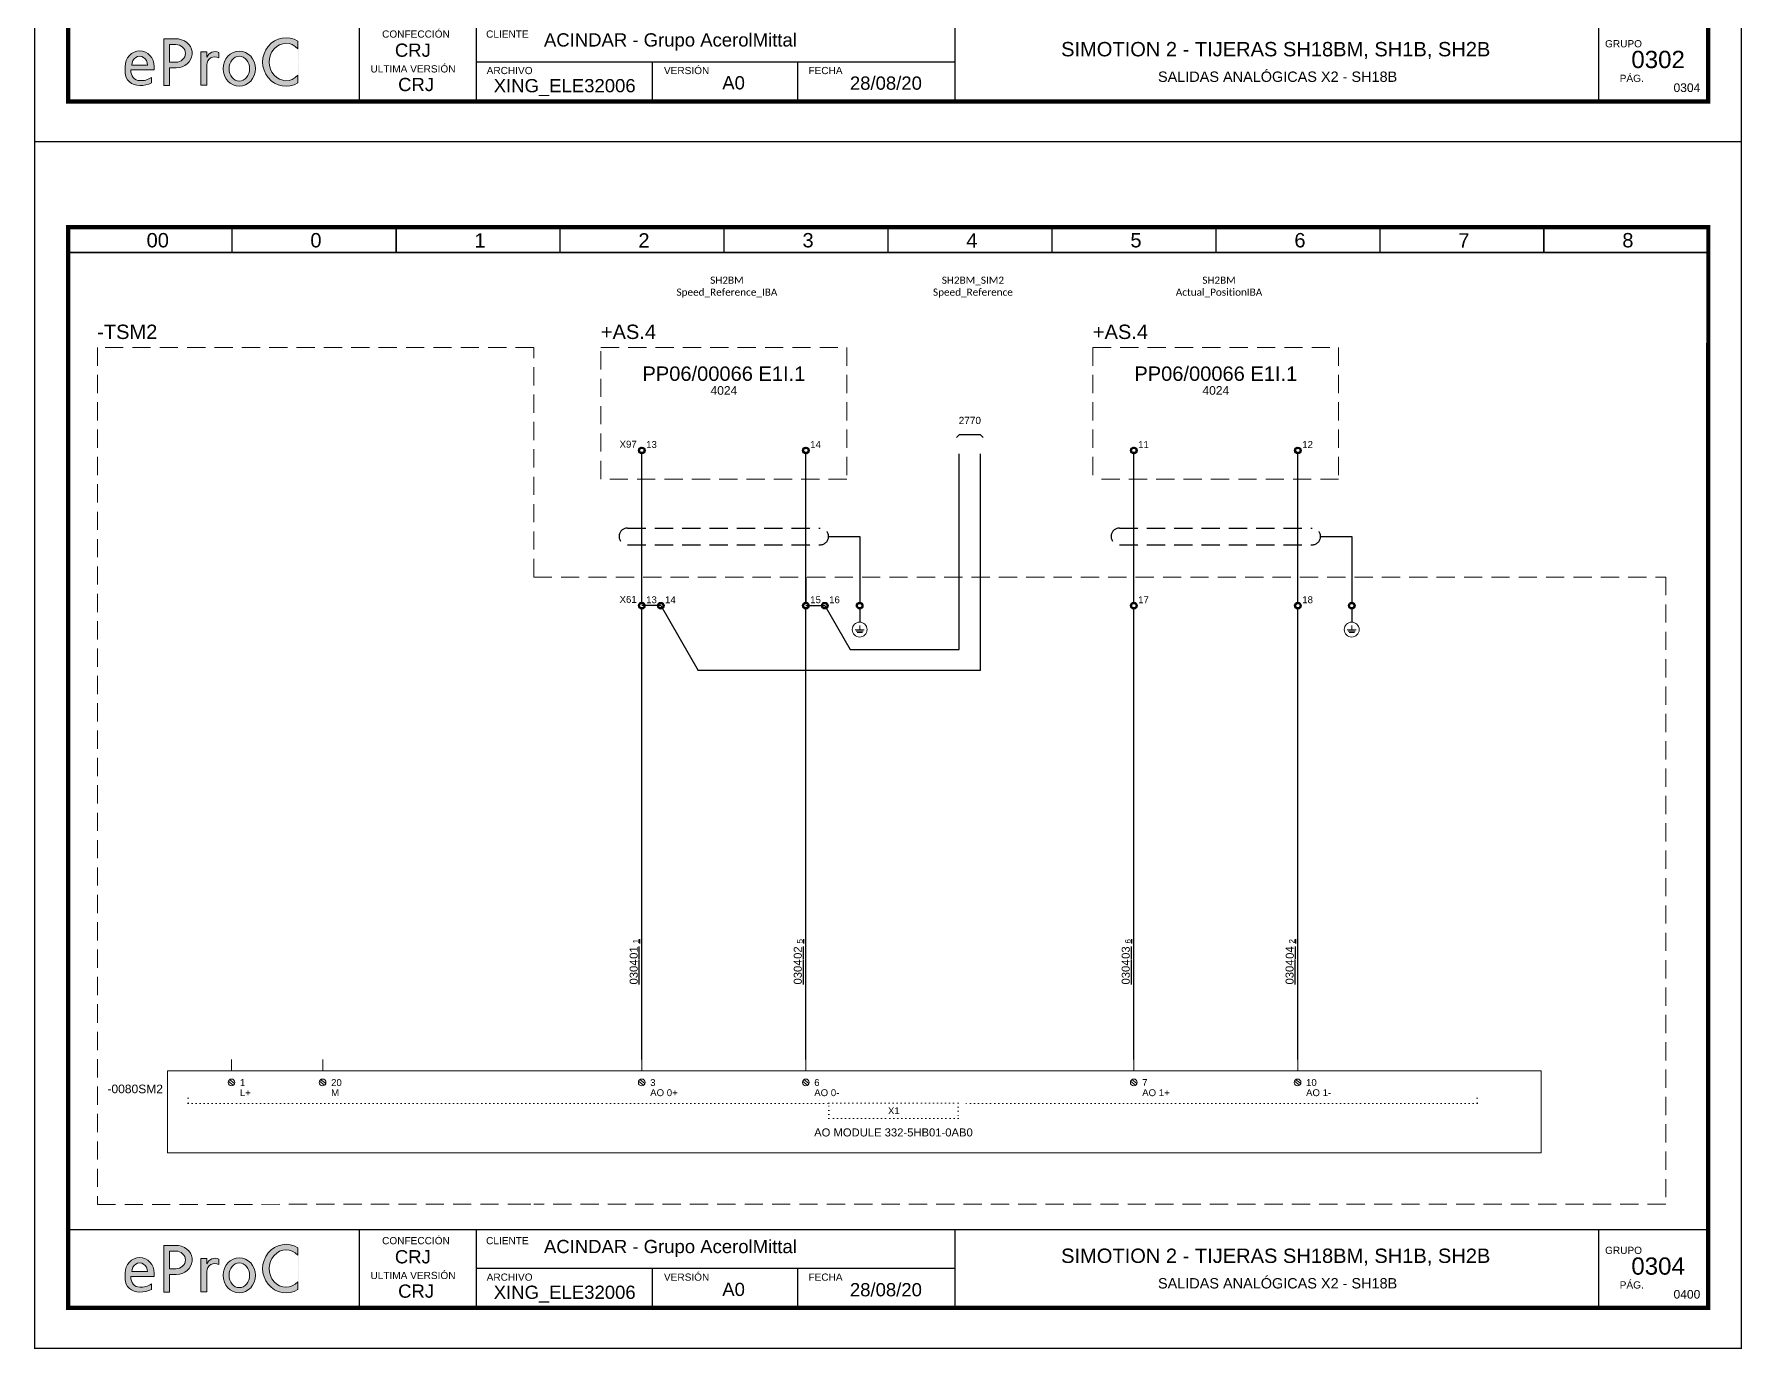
# Model space of a CAD drawing. Header units: millimetres. Extents: x -5035 to 14510, y -7775 to 12.
# Drawn here: x 389.8 to 687, y -4428.9 to -4200.1 of the extents above; entities that cross this region are included whole.
import ezdxf
from ezdxf.enums import TextEntityAlignment as Align

# ---------------------------------------------------------------- set-up
doc = ezdxf.new("R2010")
doc.units = ezdxf.units.MM
doc.linetypes.add('ACAD_ISO07W100', pattern=[3, 0, -3])
doc.linetypes.add('HIDDEN2', pattern=[4.762499999999999, 3.175, -1.5875])
for name, color, linetype, lineweight in [('Cables eProC', 81, 'Continuous', 25), ('eProC - L2', 41, 'Continuous', 20), ('Referencias eProC', 61, 'Continuous', 25), ('Rótulo eProC', 222, 'Continuous', 25), ('Textos eProC', 41, 'Continuous', 25)]:
    doc.layers.add(name, color=color, linetype=linetype, lineweight=lineweight)
doc.styles.get("Standard").update_dxf_attribs({"font": 'arial.ttf'})

# ---------------------------------------------------------------- blocks, each defined once
blk = doc.blocks.new('eProC - Rótulo')
at = {"layer": 'eProC - L2', "lineweight": 0}
h = blk.add_hatch(color=256, dxfattribs=at)
h.dxf.hatch_style = 1
edge = h.paths.add_edge_path()
edge.add_ellipse((18.25213672028826, -196.9261742999511), major_axis=(0, 2.69398394157768), ratio=0.9394639537380453, start_angle=270, end_angle=450)
edge.add_line((15.721235915227, -196.9261742999488), (15.721235915227, -198.0262406689194))
edge.add_ellipse((18.25213672028826, -198.0262406689176), major_axis=(-2.530900805061371, 0), ratio=0.8765219452336325, start_angle=0, end_angle=90.00000003045925)
edge.add_arc((18.27335383050047, -195.5607843947532), 4.683894425901206, 269.7404606443341, 295.7776069626162)
edge.add_line((20.31028205640587, -199.7785788889764), (20.29822599010674, -198.8274645321544))
edge.add_arc((18.53107238730183, -196.3659306924278), 3.030178328089625, 264.718299702173, 305.6748497988437, ccw=False)
edge.add_ellipse((18.25213672028826, -197.5293953656246), major_axis=(0, -1.853847971147125), ratio=0.8438195784126398, start_angle=270, end_angle=360, ccw=False)
edge.add_line((16.68782350683375, -197.5293953656246), (20.78303752534953, -197.5293953656246))
edge.add_line((20.78303752534953, -197.5293953656246), (20.78303752534964, -196.9261742999511))
edge = h.paths.add_edge_path(flags=16)
edge.add_line((19.61407906036493, -196.6747056132363), (16.8901943802116, -196.6747056132363))
edge.add_ellipse((18.25213672028826, -196.6524970348587), major_axis=(0, 1.493762606582783), ratio=0.9118536529786326, start_angle=269.14812120263406, end_angle=450.85187879736594, ccw=False)
edge = h.paths.add_edge_path()
edge.add_ellipse((24.53606879678694, -194.6480166949741), major_axis=(2.859551306712874, 0), ratio=0.8879042817777737, start_angle=271.7431843167558, end_angle=440.0131197538371)
edge.add_line((25.03197981647497, -192.1474811884746), (22.43893209419025, -192.1474811884746))
edge.add_line((22.43893209419025, -192.1474811884746), (22.43893209419025, -197.188480772912))
edge.add_line((22.43893209419025, -197.188480772912), (22.43893209419025, -200.2321034925712))
edge.add_line((22.43893209419025, -200.2321034925712), (23.45480529619465, -200.2321034925712))
edge.add_line((23.45480529619465, -200.2321034925712), (23.45480529619465, -197.1858495332467))
edge.add_line((23.45480529619465, -197.1858495332467), (24.62305523908697, -197.1858495332467))
edge = h.paths.add_edge_path(flags=16)
edge.add_line((23.45480529619465, -196.1897923405218), (23.45480529619465, -193.1062410494224))
edge.add_line((23.45480529619465, -193.1062410494224), (24.53606879676522, -193.1062410494224))
edge.add_ellipse((24.53606879678694, -194.6480166949741), major_axis=(1.681458667494562, 0), ratio=0.9169274721736568, start_angle=270, end_angle=450, ccw=False)
edge.add_line((24.53606879683048, -196.1897923405218), (23.45480529619465, -196.1897923405218))
h.paths.add_polyline_path([(28.88337502731326, -200.1686943225809), (29.96274090268548, -200.1686943225809), (29.96274090268548, -196.6621550902314, -0.5790308252155739), (32.03007794970472, -195.4418327159001), (32.03007794970472, -194.4851599634876, 0.4270023526849942), (29.96274090268548, -195.3092403231453), (29.96274090268548, -194.3667890582274), (28.88337502731326, -194.3667890582274)])
edge = h.paths.add_edge_path()
edge.add_ellipse((35.59266709558801, -197.314602608275), major_axis=(0, 3.050109259531877), ratio=0.9167500623092966, start_angle=0, end_angle=360)
edge = h.paths.add_edge_path(flags=16)
edge.add_ellipse((35.59266709558801, -197.314602608275), major_axis=(0, 2.152249407964542), ratio=0.8331707360348017, start_angle=0, end_angle=360)
edge = h.paths.add_edge_path()
edge.add_ellipse((43.71944930917152, -196.1511172593932), major_axis=(0, -3.250497670981453), ratio=0.9018554990975474, start_angle=135.331656941236, end_angle=404.668343058764, ccw=False)
edge.add_line((45.78028465666421, -193.8394023104156), (45.78028465666421, -192.5089534251097))
edge.add_ellipse((43.71944930917152, -196.1511172593932), major_axis=(0, -4.224315765563161), ratio=0.963019127378297, start_angle=149.5633998648684, end_angle=390.4366001351317)
edge.add_line((45.78028465666421, -199.7932810936768), (45.78028465666421, -198.4628322083709))
at = {"layer": 'eProC - L2', "lineweight": 5, "const_width": 0.233}
for points in [[(0, 0), (297, 0), (297, -210.0000000000002), (0, -210), (0, 0)], [(5.783499999999549, -189.4009999999998), (291.2164999999995, -189.4009999999998)], [(56.47486139750822, -202.9226231724861), (56.47486139750822, -189.3236231724859)], [(76.84365215121034, -202.9226231724861), (76.84365215121034, -189.3236231724859)], [(160.1370160879637, -203), (160.1370160879637, -189.4009999999998)], [(76.84365215121034, -196.123123172486), (160.1370160879637, -196.123123172486)], [(107.4632783138395, -202.9226231724861), (107.4632783138395, -196.123123172486)], [(132.7952386088173, -202.9226231724861), (132.7952386088173, -196.123123172486)]]:
    blk.add_lwpolyline(points, dxfattribs=at)
at = {"layer": 'eProC - L2', "lineweight": 40, "const_width": 0.75}
blk.add_lwpolyline([(5.783499999999549, -203), (291.2505000000001, -203), (291.2850000000003, -14.87246776690426), (5.817999999999756, -14.87246776690426)], close=True, dxfattribs=at)
at = {"layer": 'eProC - L2', "lineweight": 5, "const_width": 0.233}
for points in [[(34.34049999999991, -19.30656616285751), (5.783499999999663, -19.30656616285751), (5.783499999999549, -14.87246776690426), (34.34049999999979, -14.87246776690426)], [(62.89750000000026, -19.30656616285751), (34.34050000000002, -19.30656616285751), (34.34049999999979, -14.87246776690426), (62.89750000000004, -14.87246776690426)], [(91.4375, -19.30656616285796), (62.88049999999976, -19.30656616285796), (62.88049999999976, -14.87246776690426), (91.4375, -14.87246776690426)], [(119.9608131526145, -19.30656616285796), (91.40381315261425, -19.30656616285796), (91.40381315261413, -14.87246776690472), (119.9608131526143, -14.87246776690472)], [(148.517813152615, -19.30656616285796), (119.9608131526147, -19.30656616285796), (119.9608131526143, -14.87246776690472), (148.5178131526145, -14.87246776690472)], [(177.0578131526145, -19.30656616285842), (148.5008131526142, -19.30656616285842), (148.5008131526142, -14.87246776690472), (177.0578131526145, -14.87246776690472)], [(205.581126305229, -19.30656616285751), (177.0241263052287, -19.30656616285751), (177.0241263052285, -14.87246776690426), (205.5811263052287, -14.87246776690426)], [(234.1381263052294, -19.30656616285751), (205.5811263052292, -19.30656616285751), (205.5811263052287, -14.87246776690426), (234.138126305229, -14.87246776690426)], [(262.6781263052289, -19.30656616285796), (234.1211263052287, -19.30656616285796), (234.1211263052287, -14.87246776690426), (262.6781263052289, -14.87246776690426)], [(291.2014394578434, -19.30656616285751), (262.6444394578432, -19.30656616285751), (262.644439457843, -14.87246776690426), (291.2014394578432, -14.87246776690426)]]:
    blk.add_lwpolyline(points, close=True, dxfattribs=at)
at = {"layer": 'eProC - L2', "lineweight": 0, "const_width": 0.233}
blk.add_lwpolyline([(272.2141748043123, -203), (272.2141748043123, -189.4009999999998)], dxfattribs=at)
at = {"layer": 'eProC - L2', "lineweight": 0}
for points in [[(22.43893209419025, -197.188480772912), (22.43893209419025, -192.1474811884746), (25.03197981648179, -192.1474811884746)], [(23.45480529619465, -197.188480772912), (23.45480529619465, -200.2321034925712), (22.43893209419025, -200.2321034925712), (22.43893209419025, -192.1474811884746), (23.45480529619465, -192.1474811884746)], [(23.45480529619465, -193.1062410494224), (23.45480529619465, -196.1897923405218)], [(24.5360687967883, -193.1062410494224), (23.45480529619465, -193.1062410494224), (23.45480529619465, -196.1897923405218), (24.5360687967883, -196.1897923405218)], [(45.78028465666421, -192.5089534251097), (45.78028465666421, -193.8394023104156)], [(29.96274090268548, -196.6284768904829), (29.96274090268548, -200.1686943225809), (28.88337502731326, -200.1686943225809), (28.88337502731326, -194.3667890582274), (29.96274090268548, -194.3667890582274), (29.96274090268548, -195.3092403231431)], [(32.03007794970472, -195.4418327159001), (32.03007794970472, -194.4851599634871)], [(15.721235915227, -196.9261742999511), (15.721235915227, -198.0262406689176)], [(20.78303752534953, -197.5293953656246), (16.68782350683296, -197.5293953656246)], [(16.89019438021217, -196.6747056132363), (19.61407906036425, -196.6747056132363)], [(20.31028205640587, -199.7785788889755), (20.29822599010674, -198.8274645321535)], [(20.78303752534953, -197.5293953656246), (20.78303752534953, -196.9261742999511)], [(24.62305523906866, -197.1858495332467), (23.45480529619465, -197.1858495332467)], [(45.78028465666421, -198.4628322083713), (45.78028465666421, -199.7932810936768)]]:
    blk.add_lwpolyline(points, dxfattribs=at)
for centre, radius, start, end in [((31.34663979589845, -196.6453159903344), 1.384001337398694, 60.40847701888465, 180.6971331110832), ((31.39091835090221, -195.8868887166072), 1.540574078083927, 65.48798580094844, 157.9783705209563), ((18.53107238730195, -196.3659306924278), 3.030178328089643, 264.7182996994936, 305.674849798842), ((18.27335383050047, -195.5607843947532), 4.683894425901305, 269.7404606254545, 295.7776069626336)]:
    blk.add_arc(centre, radius, start, end, dxfattribs=at)
for centre, major_axis, ratio, start_param, end_param in [((24.53606879678694, -194.6480166949741), (1.681458667494562, 0), 0.9169274721736568, 4.71238898038469, 7.853981633974483), ((24.53606879678694, -194.6480166949741), (2.859551306712874, 0), 0.8879042817777737, 4.742813286181207, 7.679677691676559), ((43.71944930917152, -196.1511172593932), (0, -4.224315765563161), 0.963019127378297, 2.610373768118795, 6.814404192650585), ((43.71944930917152, -196.1511172593932), (0, -3.250497670981453), 0.9018554990975474, 2.361982995804007, 7.062794964965373), ((18.25213672028826, -196.9261742999511), (0, 2.69398394157768), 0.9394639537380453, 4.71238898038469, 7.853981633974483), ((18.25213672028826, -196.6524970348587), (0, 1.493762606582783), 0.9118536529786326, 4.697520890542724, 7.868849723816449), ((18.25213672028826, -198.0262406689176), (-2.530900805061371, 0), 0.8765219452336325, 0, 1.570796327326511), ((18.25213672028826, -197.5293953656246), (0, -1.853847971147125), 0.8438195784126398, 4.71238898038469, 6.283185307179586)]:
    blk.add_ellipse(centre, major_axis=major_axis, ratio=ratio, start_param=start_param, end_param=end_param, dxfattribs=at)
for major_axis, ratio in [((0, 3.050109259531877), 0.9167500623092966), ((0, 2.152249407964542), 0.8331707360348017)]:
    blk.add_ellipse((35.59266709558801, -197.314602608275), major_axis=major_axis, ratio=ratio, dxfattribs=at)
at = {"layer": 'eProC - L2', "lineweight": 20, "char_height": 2.5, "attachment_point": 7}
for s, insert in [('{\\fArial|b0|i0|c0|p18;00}', (19.45209767577444, -18.45176193203861)), ('{\\fArial|b0|i0|c0|p18;0}', (47.95841082838848, -18.45176193204053)), ('{\\fArial|b0|i0|c0|p18;1}', (76.51541082838872, -18.45176193203906)), ('{\\fArial|b0|i0|c0|p18;2}', (105.0554108283887, -18.45176193203906)), ('{\\fArial|b0|i0|c0|p18;3}', (133.6124108283885, -18.45176193203906)), ('{\\fArial|b0|i0|c0|p18;4}', (162.1354108283886, -18.45176193203906)), ('{\\fArial|b0|i0|c0|p18;5}', (190.6924108283889, -18.45176193203906)), ('{\\fArial|b0|i0|c0|p18;6}', (219.2324108283888, -18.45176193203906)), ('{\\fArial|b0|i0|c0|p18;7}', (247.7714108283886, -18.45176193203906)), ('{\\fArial|b0|i0|c0|p18;8}', (276.3114108283885, -18.45176193203906))]:
    blk.add_mtext(s, dxfattribs=dict(at, insert=insert))
at = {"layer": 'eProC - L2', "attachment_point": 7}
for s, insert, char_height in [('{\\fArial|b0|i0|c0|p18;CONFECCIÓN }', (60.44413231986846, -191.9323770540059), 1.255239842187869), ('{\\fArial|b0|i0|c0|p18;CRJ}', (62.66984818896753, -195.2786288782686), 2.305149634601388), ('{\\fArial|b0|i0|c0|p18;CLIENTE}', (78.54848969712793, -191.9323770540059), 1.255239842187869), ('{\\fArial|b0|i0|c0|p18;ACINDAR - Grupo AcerolMittal}', (88.62083612340257, -194.1530265221377), 2.305149634601388), ('{\\fArial|b0|i0|c0|p18;GRUPO}', (273.3085936568314, -193.6147217329662), 1.255239842187869), ('{\\fArial|b0|i0|c0|p18;ULTIMA VERSIÓN}', (58.41840193245116, -197.989487357172), 1.255239842187869), ('{\\fArial|b0|i0|c0|p18;CRJ}', (63.23684171670493, -201.2539878171506), 2.305149634601388), ('{\\fArial|b0|i0|c0|p18;ARCHIVO}', (78.64627760704661, -198.2800028847432), 1.255239842187869), ('{\\fArial|b0|i0|c0|p18;XING_ELE32006}', (79.87327899639467, -202.087657779754), 2.305149634601388), ('{\\fArial|b0|i0|c0|p18;VERSIÓN}', (109.503126452717, -198.2800028847432), 1.255239842187869), ('{\\fArial|b0|i0|c0|p18;A0}', (119.6550813409899, -200.9525265221378), 2.305149634601388), ('{\\fArial|b0|i0|c0|p18;FECHA}', (134.6501022744314, -198.2800028847432), 1.255239842187869), ('{\\fArial|b0|i0|c0|p18;28/08/20}', (141.867730192314, -201.0108573813513), 2.305149634601388), ('{\\fArial|b0|i0|c0|p18;PÁG.}', (275.8581421672325, -199.6374450480862), 1.255239842187869)]:
    blk.add_mtext(s, dxfattribs=dict(at, insert=insert, char_height=char_height))
at = {"layer": 'eProC - L2', "insert": (215.9882582192838, -192.6668423217829), "char_height": 2.5, "width": 89.0142959662885, "attachment_point": 2}
blk.add_mtext('{\\fArial|b0|i0|c0|p18;SIMOTION 2 - TIJERAS SH18BM, SH1B, SH2B}', dxfattribs=at)
at = {"layer": 'eProC - L2'}
for tag, p in [('GR', (284.9388241817146, -193.1055635700077)), ('PG', (284.9388241817146, -198.932405996431))]:
    blk.add_attdef(tag, text='', height=3, dxfattribs=at).set_placement(p, align=Align.MIDDLE)
blk.add_attdef('DESCRIPCIÓN', text='', height=1.8, dxfattribs=at).set_placement((216.3124805672701, -199.6093158954159), align=Align.CENTER)
blk = doc.blocks.new('AO_01')
at = {"layer": 'eProC - L2'}
blk.add_lwpolyline([(0, 0), (285.3993131526131, 0), (285.3993131526131, -170.0944338371428), (0, -170.0944338371428)], close=True, dxfattribs=at)
for points in [[(256.3939237839822, -142.398420619621), (17.33208903761988, -142.3984206196237)], [(17.33208903761988, -156.7231341166125), (17.33208903761988, -142.3984206196237)], [(28.45591446549111, -140.440132560896), (28.45591446549111, -142.398420619621)], [(44.32744646417609, -140.440132560896), (44.32744646417609, -142.398420619621)], [(99.86512630522884, -140.440132560896), (99.86512630522884, -142.398420619621)], [(128.4221263052295, -140.440132560896), (128.4221263052295, -142.398420619621)], [(185.5021263052276, -140.440132560896), (185.5021263052276, -142.398420619621)], [(214.0254394578424, -140.440132560896), (214.0254394578424, -142.3984179075387)], [(256.3939237839822, -142.398420619621), (256.3939237839822, -156.7231341166107)], [(28.75024402744998, -144.9293858991959), (27.88459780516564, -144.2455713239824)], [(28.09718054268956, -143.9584108203653), (28.98038671415884, -144.6560968235181)], [(44.62176691997752, -144.9293886112782), (43.75612069769318, -144.2455740360647)], [(43.96870343521709, -143.9584135324476), (44.85190960668638, -144.6560995356003)], [(100.1594558671877, -144.9293858991959), (99.29380964490338, -144.2455713239824)], [(99.5063923824273, -143.9584108203653), (100.3895985538966, -144.6560968235181)], [(128.716446761031, -144.9293886112782), (127.8508005387466, -144.2455740360647)], [(128.0633832762705, -143.9584135324476), (128.9465894477398, -144.6560995356003)], [(185.7964513141069, -144.9293886112782), (184.9308050918225, -144.2455740360647)], [(185.1433878293465, -143.9584135324476), (186.0265940008157, -144.6560995356003)], [(214.3197644667216, -144.9293886112782), (213.4541182444373, -144.2455740360647)], [(213.6667009819612, -143.9584135324476), (214.5499071534305, -144.6560995356003)], [(17.33208903761988, -156.7231341166125), (256.3939237839822, -156.7231341166107)]]:
    blk.add_lwpolyline(points, dxfattribs=at)
at = {"layer": 'eProC - L2', "linetype": 'ACAD_ISO07W100', "ltscale": 0.2}
for points in [[(20.89215279845666, -147.1634680588832), (20.89215279845666, -148.1278432338931), (132.4220374803754, -148.1278432338931)], [(245.2830860607482, -147.1634680588832), (245.2830860607482, -148.1278432338931), (155.9150289305162, -148.1278432338931)]]:
    blk.add_lwpolyline(points, dxfattribs=at)
blk.add_lwpolyline([(132.4220374803754, -148.067599904809), (154.9079493906447, -148.067599904809), (154.9079493906447, -150.738107827261), (132.4220374803754, -150.738107827261)], close=True, dxfattribs=at)
at = {"layer": 'eProC - L2'}
for centre in [(28.43892353124897, -144.4336675004579), (44.31044642377651, -144.4336702125402), (99.84813537098671, -144.4336675004579), (128.40512626483, -144.4336702125402), (185.4851308179059, -144.4336702125402), (214.0084439705206, -144.4336702125402)]:
    blk.add_circle(centre, 0.5853692699507881, dxfattribs=at)
at = {"layer": 'eProC - L2', "char_height": 1.2, "attachment_point": 1}
for s, width, insert in [('1', 3.250252668158737, (29.91101622991368, -143.862658139843)), ('L+', 8.111269470558454, (29.91101622991368, -145.6293309166153)), ('20', 3.250252668158737, (45.78253912244122, -143.8626608519253)), ('M', 8.854898205654308, (45.78253912244122, -145.6293336286976)), ('AO 0+', 8.111269470558454, (101.3202280696514, -145.6293309166153)), ('3', 3.250252668158737, (101.3202280696514, -143.862658139843)), ('AO 0-', 8.854898205654308, (129.8772189634947, -145.6293336286976)), ('6', 3.250252668158737, (129.8772189634947, -143.8626608519253)), ('AO 1+', 6.067039200392855, (186.9572235165706, -145.6293336286976)), ('7', 3.250252668158737, (186.9572235165706, -143.8626608519253)), ('AO 1-', 10.73582007208461, (215.4805366691853, -145.6293336286976)), ('10', 3.250252668158737, (215.4805366691853, -143.8626608519253))]:
    blk.add_mtext_dynamic_manual_height_columns(s, width=width, gutter_width=7.5, heights=[0], dxfattribs=dict(at, insert=insert))
at = {"layer": 'eProC - L2'}
for tag, p in [('GXX1', (16.52262650177545, -144.0058911814467)), ('ID1', (16.52262650177545, -146.32201456447))]:
    blk.add_attdef(tag, text='', height=1.5, dxfattribs=at).set_placement(p, align=Align.RIGHT)
for tag, height, p in [('BYTE', 1.2, (143.7363716029267, -149.965238330682)), ('DESC1', 1.4, (143.66499343551, -153.8437915052054))]:
    blk.add_attdef(tag, text='', height=height, dxfattribs=at).set_placement(p, align=Align.CENTER)
blk = doc.blocks.new('eProC - Borne 2.0')
at = {"layer": 'Cables eProC'}
h = blk.add_hatch(dxfattribs=at)
h.set_pattern_fill('ANSI31', color=256, scale=0.0279171615287314)
h.set_pattern_definition([(45, (-2462.882078904184, -2995.577827000979), (-0.06267581517531662, 0.06267581517531662), [])])
edge = h.paths.add_edge_path()
edge.add_arc((0, -0.4535599239779913), 0.5742361460052544, 0, 360)
edge = h.paths.add_edge_path(flags=17)
edge.add_arc((2.775557561562891e-17, -0.4535599239779913), 0.3850599639098976, 0, 360)
for radius in [0.5742361460052052, 0.3850599639097176]:
    blk.add_circle((0, -0.4535599239779913), radius, dxfattribs=at)
blk = doc.blocks.new('eProC_B65_03')
at = {"layer": 'eProC - L2'}
for points in [[(-0.7639828629999101, -1.325780363934427), (0.7722713781604398, -1.325780363934427)], [(-0.607844248866968, -1.580543434206447), (0.6161327640274976, -1.580543434206447)], [(-0.4517056347340258, -1.835306504478467), (0.4599941498945554, -1.835306504478467)], [(0.004144257580264821, -1.325780363934427), (0.004144257580264821, -0.5892963774194868)]]:
    blk.add_lwpolyline(points, dxfattribs=at)
blk.add_circle((0, -1.295763512554913), 1.295763512554913, dxfattribs=at)

msp = doc.modelspace()

# ---------------------------------------------------------------- linework, layer by layer
at = {"layer": 'Cables eProC'}
for p, q in [((495.5675607506153, -4299.001867778052), (495.5675607506152, -4273.132182218644)), ((524.124560750616, -4299.001867778052), (524.124560750616, -4273.132182218644)), ((550.8263453935535, -4307.19030598178), (550.8263453935535, -4273.132182218644)), ((554.5027761076769, -4310.866736695902), (554.5027761076769, -4273.132182218644)), ((581.2045607506141, -4299.001867778052), (581.2045607506141, -4273.132182218644)), ((609.7615607506148, -4299.001867778052), (609.7615607506148, -4273.132182218644)), ((528.0818931698602, -4287.524357417593), (533.4930549936714, -4287.524357417592)), ((533.4930549936714, -4287.524357417593), (533.4930549936714, -4299.001867778053)), ((613.718893169859, -4287.524357417591), (619.1300549936702, -4287.524357417592)), ((619.1300549936702, -4287.524357417591), (619.1300549936702, -4299.001867778052)), ((524.124560750616, -4294.595655601381), (524.124560750616, -4299.001867778052)), ((498.8586669381063, -4299.576103924058), (495.5675607506152, -4299.576103924058)), ((495.5675607506151, -4378.556017415069), (495.5675607506152, -4300.150340070062)), ((498.8586669381063, -4299.576103924058), (505.3773168082523, -4310.866736695903)), ((524.124560750616, -4299.576103924058), (527.415666938107, -4299.576103924058)), ((524.1245607506158, -4378.556017415069), (524.124560750616, -4300.150340070062)), ((527.415666938107, -4299.576103924058), (531.8117285457965, -4307.19030598178)), ((533.4930549936714, -4300.150340070063), (533.4930549936714, -4302.444547377423)), ((581.204560750614, -4378.556017415069), (581.2045607506141, -4300.150340070062)), ((609.7615607506146, -4378.556017415069), (609.7615607506148, -4300.150340070062)), ((619.1300549936702, -4300.150340070064), (619.1300549936702, -4302.444547377423)), ((531.8117285457965, -4307.19030598178), (550.8263453935535, -4307.190305981781)), ((554.5027761076768, -4310.866736695903), (505.3773168082522, -4310.866736695903))]:
    msp.add_line(p, q, dxfattribs=at)
at = {"layer": 'Cables eProC', "linetype": 'HIDDEN2'}
for p, q in [((493.0675607506153, -4286.067024998348), (526.624560750616, -4286.067024998349)), ((578.7045607506141, -4286.067024998347), (612.2615607506148, -4286.067024998347)), ((493.0675607506153, -4288.981689836836), (526.624560750616, -4288.981689836837)), ((578.7045607506141, -4288.981689836835), (612.2615607506148, -4288.981689836835))]:
    msp.add_line(p, q, dxfattribs=at)
for centre, start, end in [((493.0675607506153, -4287.524357417593), 90, 270), ((526.624560750616, -4287.524357417593), 270, 90), ((578.7045607506141, -4287.524357417591), 90, 270), ((612.2615607506148, -4287.524357417591), 270, 90)]:
    msp.add_arc(centre, 1.457332419244267, start, end, dxfattribs=at)
at = {"layer": 'eProC - L2', "linetype": 'HIDDEN2'}
for p, q in [((531.2553107506154, -4254.64753634061), (531.2553107506156, -4277.538394395315)), ((574.073810750615, -4254.64753634061), (574.073810750615, -4277.538394395315)), ((616.8589370558451, -4254.64753634061), (616.8589370558451, -4277.538394395315))]:
    msp.add_line(p, q, dxfattribs=at)
for points in [[(400.8030693987001, -4254.64753634061), (400.8030693987001, -4368.998998499968), (400.8030693987001, -4403.812077282757), (473.0999189901557, -4403.722989919948), (476.750385258339, -4403.722989919948)], [(476.7503852583391, -4294.595655601381), (476.7503852583392, -4254.64753634061), (400.8030693987001, -4254.64753634061)], [(488.4368107506158, -4254.64753634061), (531.2553107506154, -4254.64753634061)], [(531.2553107506154, -4277.538394395315), (488.4368107506155, -4277.538394395315), (488.4368107506158, -4254.64753634061)], [(574.073810750615, -4254.64753634061), (616.8589370558451, -4254.647536340613)], [(616.8589370558451, -4277.538394395318), (574.073810750615, -4277.538394395315)], [(476.7503852583392, -4294.595655601381), (673.8112172843316, -4294.595655601381), (673.8112172843316, -4403.722989919948), (476.750385258339, -4403.722989919948)]]:
    msp.add_lwpolyline(points, dxfattribs=at)
at = {"layer": 'Referencias eProC'}
for p, q in [((550.8263453935534, -4269.828998135656), (550.3263453935534, -4270.328998135656)), ((554.5027761076769, -4269.828998135656), (550.8263453935534, -4269.828998135656)), ((554.5027761076769, -4269.828998135656), (555.0027761076769, -4270.328998135656))]:
    msp.add_line(p, q, dxfattribs=at)

# ---------------------------------------------------------------- block references
for p in [(495.5675607506152, -4272.104386148661), (524.124560750616, -4272.104386148661), (581.2045607506141, -4272.104386148661), (609.7615607506148, -4272.104386148661), (495.5675607506152, -4299.12254400008), (498.8586669381063, -4299.12254400008), (524.124560750616, -4299.12254400008), (527.415666938107, -4299.12254400008), (533.4930549936714, -4299.12254400008), (581.2045607506141, -4299.12254400008), (609.7615607506148, -4299.12254400008), (619.1300549936702, -4299.12254400008)]:
    msp.add_blockref('eProC - Borne 2.0', p)
at = {"layer": 'Cables eProC'}
ref = msp.add_blockref('eProC - Rótulo', (389.9189344453866, -4008.809318691315), dxfattribs=at)
ref.add_attrib('HOJA', '0302', dxfattribs={"layer": 'Rótulo eProC', "color": 6, "height": 3}).set_placement((672.4602163965305, -4204.517450838219), align=Align.MIDDLE)
ref.add_attrib('SIG', '0304', dxfattribs={"layer": 'Rótulo eProC', "color": 6, "height": 1.5}).set_placement((679.8076737603974, -4210.180952250078), align=Align.RIGHT)
ref.add_attrib('DESCRIPCIÓN', 'SALIDAS ANALÓGICAS X2 - SH18B', dxfattribs={"layer": 'Rótulo eProC', "color": 6, "height": 1.8}).set_placement((606.2314150126572, -4208.418634586731), align=Align.CENTER)
ref = msp.add_blockref('eProC - Rótulo', (389.9189344453866, -4218.809318691315), dxfattribs=at)
ref.add_attrib('HOJA', '0304', dxfattribs={"layer": 'Rótulo eProC', "color": 6, "height": 3}).set_placement((672.4602163965305, -4414.517450838219), align=Align.MIDDLE)
ref.add_attrib('SIG', '0400', dxfattribs={"layer": 'Rótulo eProC', "color": 6, "height": 1.5}).set_placement((679.8076737603974, -4420.180952250078), align=Align.RIGHT)
ref.add_attrib('DESCRIPCIÓN', 'SALIDAS ANALÓGICAS X2 - SH18B', dxfattribs={"layer": 'Rótulo eProC', "color": 6, "height": 1.8}).set_placement((606.2314150126572, -4418.418634586731), align=Align.CENTER)
ref = msp.add_blockref('AO_01', (395.7024344453863, -4238.115884854173), dxfattribs=at)
ref.add_attrib('ID1', '-0080SM2', dxfattribs={"layer": 'eProC - L2', "height": 1.5}).set_placement((412.2250609471618, -4384.437899418643), align=Align.RIGHT)
ref.add_attrib('DESC1', 'AO MODULE 332-5HB01-0AB0', dxfattribs={"layer": 'eProC - L2', "height": 1.4}).set_placement((539.3674278808963, -4391.959676359378), align=Align.CENTER)
ref.add_attrib('BYTE', 'X1', dxfattribs={"layer": 'eProC - L2', "height": 1.2}).set_placement((539.438806048313, -4388.081123184855), align=Align.CENTER)
at = {"layer": 'eProC - L2', "color": 4}
for p in [(533.4930549936714, -4302.444547377423), (619.1300549936702, -4302.444547377423)]:
    msp.add_blockref('eProC_B65_03', p, dxfattribs=at)

# ---------------------------------------------------------------- texts
at = {"layer": 'Cables eProC', "attachment_point": 1, "rotation": 90}
for s, insert, char_height in [('{\\L01}', (493.4556864892794, -4361.055575879484), 1.4), ('{\\L1}', (494.0387935735117, -4358.380432495302), 1), ('{\\L02}', (522.0126864892801, -4361.055575879484), 1.4), ('{\\L5}', (522.5957935735124, -4358.380432495302), 1), ('{\\L03}', (579.0926864892782, -4361.055575879484), 1.4), ('{\\L6}', (579.6757935735105, -4358.380432495302), 1), ('{\\L04}', (607.6496864892789, -4361.055575879484), 1.4), ('{\\L2}', (608.2327935735112, -4358.380432495302), 1), ('{\\L0304}', (493.4556864892794, -4365.51121519992), 1.4), ('{\\L0304}', (522.0126864892801, -4365.51121519992), 1.4), ('{\\L0304}', (579.0926864892782, -4365.51121519992), 1.4), ('{\\L0304}', (607.6159996418929, -4365.51121519992), 1.4)]:
    msp.add_mtext_dynamic_manual_height_columns(s, width=4.535518463554467, gutter_width=12.5, heights=[0], dxfattribs=dict(at, insert=insert, char_height=char_height))
at = {"layer": 'Referencias eProC', "insert": (552.6645607506152, -4267.9799537485), "char_height": 1.25, "attachment_point": 8}
msp.add_mtext_dynamic_manual_height_columns('2770', width=5.680776734712708, gutter_width=12.5, heights=[0], dxfattribs=at)
at = {"layer": 'Textos eProC'}
for s, width, heights, insert, char_height, attachment_point in [('{\\fCalibri|b0|i0|c0|p34;\\H0.83333x;SH2BM ^JSpeed_Reference_IBA}', 23.56232573777652, [0], (510.3808182930852, -4242.308600675184), 1.5, 2), ('{\\fCalibri|b0|i0|c0|p34;\\H0.83333x;SH2BM_SIM2^JSpeed_Reference}', 23.56232573777652, [0], (553.1993182930848, -4242.308600675185), 1.5, 2), ('{\\fCalibri|b0|i0|c0|p34;\\H0.83333x;SH2BM^JActual_PositionIBA}', 23.56232573777652, [0], (596.0348182930854, -4242.308600675185), 1.5, 2), ('-TSM2', 18.31215520775731, [0], (400.7685693986999, -4253.20641938871), 2.5, 7), ('+AS.4', 18.31215520775731, [0], (488.4368107506158, -4253.206419388715), 2.5, 7), ('+AS.4', 18.31215520775731, [0], (574.073810750615, -4253.206419388714), 2.5, 7), ('\\A1;PP06/00066 E1I.1', 46.48649114852742, [6.25520549590102], (509.854560750616, -4257.951578282586), 2.5, 2), ('\\A1;PP06/00066 E1I.1', 46.48649114852742, [6.25520549590102], (595.4748739032304, -4257.951578282577), 2.5, 2), ('4024', 18.31215520775731, [0], (509.854560750616, -4261.373631633049), 1.5, 2), ('4024', 18.31215520775731, [0], (595.4748739032304, -4261.37363163304), 1.5, 2), ('\\pxql;X97', 1.2, [1.790739130511867], (491.698302753265, -4270.879211082873), 1.2, 1), ('\\pxql;13', 1.2, [3.421988905219479], (496.3245266889232, -4270.932815367112), 1.2, 1), ('\\pxql;14', 1.2, [3.421988905219479], (524.8815266889239, -4270.932815367112), 1.2, 1), ('\\pxql;11', 1.2, [3.421988905219479], (581.961526688922, -4270.932815367112), 1.2, 1), ('\\pxql;12', 1.2, [3.421988905219479], (610.5185266889227, -4270.932815367112), 1.2, 1), ('\\pxql;X61', 1.2, [1.790739130511867], (491.698302753265, -4297.897368934291), 1.2, 1), ('\\pxql;13', 1.2, [3.421988905219479], (496.3245266889232, -4297.950973218531), 1.2, 1), ('\\pxql;14', 1.2, [3.421988905219479], (499.6156328764143, -4297.950973218531), 1.2, 1), ('\\pxql;15', 1.2, [3.421988905219479], (524.8815266889239, -4297.950973218531), 1.2, 1), ('\\pxql;16', 1.2, [3.421988905219479], (528.172632876415, -4297.950973218531), 1.2, 1), ('17', 1.2, [3.421988905219479], (581.961526688922, -4297.950973218531), 1.2, 1), ('\\pxql;18', 1.2, [3.421988905219479], (610.5185266889227, -4297.950973218531), 1.2, 1)]:
    msp.add_mtext_dynamic_manual_height_columns(s, width=width, gutter_width=12.5, heights=heights, dxfattribs=dict(at, insert=insert, char_height=char_height, attachment_point=attachment_point))

doc.saveas('drawing.dxf')
